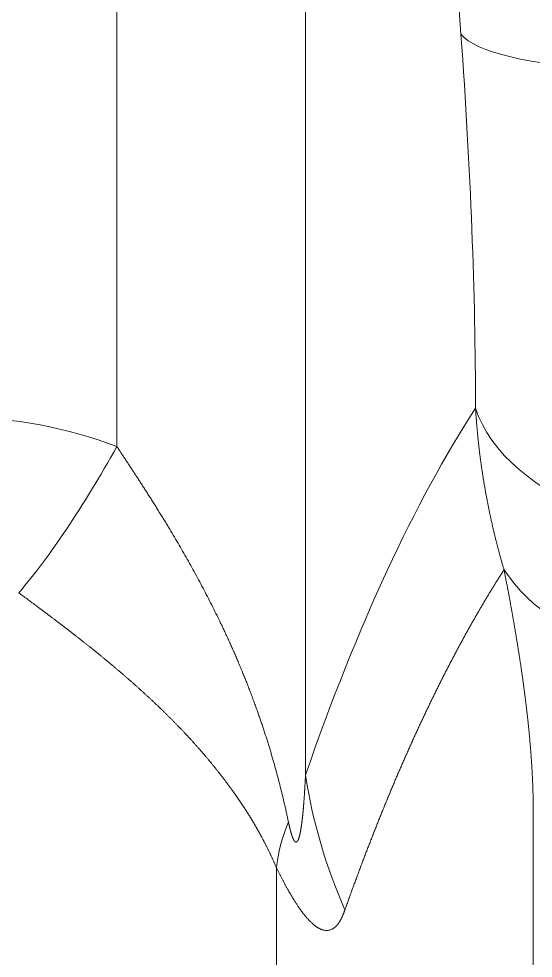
# Model space of a CAD drawing. Header units: millimetres. Extents: x 4664 to 8864, y -38 to 2932.
# Drawn here: x 5296.83 to 5301.5, y 1293.78 to 1302.31 of the extents above; entities that cross this region are included whole.
import ezdxf

# ---------------------------------------------------------------- set-up
doc = ezdxf.new("R2010")
doc.units = ezdxf.units.MM

msp = doc.modelspace()

# ---------------------------------------------------------------- linework, layer by layer
at = {"lineweight": 5}
for p, q in [((5297.722, 1334.1474), (5297.722, 1298.4261)), ((5299.4341, 1295.4453), (5299.4341, 1321.8741)), ((5301.5006, 1260.0111), (5301.5006, 1295.1337)), ((5299.1702, 1294.6047), (5299.1702, 1260.0341))]:
    msp.add_line(p, q, dxfattribs=at)
for centre, major_axis, ratio, start_param, end_param in [((5303.4126, 1302.4413), (-2.6051, -0.1879), 0.219141, 0.153604, 1.968538), ((5316.6531, 1195.8077), (-12.9761, 105.0413), 0.153984, 0.181019, 0.303673), ((5303.5452, 1299.046), (-2.6119, -0.0017), 0.571163, 0.182884, 1.802216), ((5297.722, 1301.4223), (1.8374, 4.8899), 0.239144, 3.724707, 4.145602), ((5303.6248, 1298.2356), (-2.5627, -0.5042), 0.665608, 0.261052, 1.620683), ((5304.5703, 1295.9914), (-4.9353, 1.7116), 0.942484, 0.462981, 0.717817), ((5303.9487, 1296.3637), (4.6979, 2.2839), 0.39911, 2.729765, 2.895782)]:
    msp.add_ellipse(centre, major_axis=major_axis, ratio=ratio, start_param=start_param, end_param=end_param, dxfattribs=at)
for points in [[(5300.8445, 1302.1683), (5300.3704, 1308.7417), (5299.9, 1315.3106), (5299.4341, 1321.8741)], [(5300.9771, 1298.773), (5300.9764, 1299.8092), (5300.9332, 1300.9388), (5300.8445, 1302.1683)]]:
    msp.add_open_spline(points, degree=3, dxfattribs=at)
for points, knots in [([(5301.2355, 1297.3082), (5301.2339, 1297.3136), (5301.2308, 1297.3243), (5301.2261, 1297.3404), (5301.2214, 1297.3566), (5301.2168, 1297.3727), (5301.2122, 1297.3887), (5301.2077, 1297.4048), (5301.2033, 1297.4209), (5301.1988, 1297.4369), (5301.1945, 1297.453), (5301.1901, 1297.469), (5301.1859, 1297.485), (5301.1816, 1297.501), (5301.1774, 1297.517), (5301.1733, 1297.533), (5301.1692, 1297.5489), (5301.1652, 1297.5649), (5301.1611, 1297.5808), (5301.1572, 1297.5967), (5301.1533, 1297.6126), (5301.1494, 1297.6285), (5301.1456, 1297.6444), (5301.1418, 1297.6602), (5301.1381, 1297.676), (5301.1344, 1297.6919), (5301.1308, 1297.7077), (5301.1272, 1297.7234), (5301.1236, 1297.7392), (5301.1201, 1297.755), (5301.1167, 1297.7707), (5301.1132, 1297.7864), (5301.1099, 1297.8021), (5301.1065, 1297.8178), (5301.1032, 1297.8334), (5301.1, 1297.8491), (5301.0968, 1297.8647), (5301.0936, 1297.8803), (5301.0905, 1297.8959), (5301.0875, 1297.9114), (5301.0844, 1297.927), (5301.0815, 1297.9425), (5301.0785, 1297.958), (5301.0756, 1297.9735), (5301.0728, 1297.9889), (5301.0699, 1298.0043), (5301.0672, 1298.0198), (5301.0644, 1298.0352), (5301.0617, 1298.0505), (5301.0591, 1298.0659), (5301.0565, 1298.0812), (5301.0539, 1298.0965), (5301.0514, 1298.1118), (5301.0489, 1298.127), (5301.0465, 1298.1423), (5301.0441, 1298.1575), (5301.0417, 1298.1727), (5301.0394, 1298.1878), (5301.0371, 1298.203), (5301.0348, 1298.2181), (5301.0326, 1298.2332), (5301.0305, 1298.2483), (5301.0283, 1298.2633), (5301.0263, 1298.2783), (5301.0242, 1298.2933), (5301.0222, 1298.3083), (5301.0202, 1298.3232), (5301.0183, 1298.3382), (5301.0164, 1298.353), (5301.0145, 1298.3679), (5301.0127, 1298.3828), (5301.0109, 1298.3976), (5301.0092, 1298.4124), (5301.0075, 1298.4271), (5301.0058, 1298.4419), (5301.0042, 1298.4566), (5301.0026, 1298.4712), (5301.001, 1298.4859), (5300.9995, 1298.5005), (5300.998, 1298.5151), (5300.9965, 1298.5297), (5300.9951, 1298.5442), (5300.9937, 1298.5587), (5300.9924, 1298.5732), (5300.9911, 1298.5877), (5300.9898, 1298.6021), (5300.9885, 1298.6165), (5300.9873, 1298.6309), (5300.9862, 1298.6452), (5300.985, 1298.6596), (5300.9839, 1298.6738), (5300.9828, 1298.6881), (5300.9818, 1298.7023), (5300.9808, 1298.7165), (5300.9798, 1298.7307), (5300.9789, 1298.7448), (5300.978, 1298.7589), (5300.9774, 1298.7683), (5300.9771, 1298.773)], [0, 0, 0, 0, 0.011506, 0.02299, 0.034453, 0.045894, 0.057313, 0.06871, 0.080085, 0.091438, 0.102768, 0.114077, 0.125364, 0.136628, 0.147871, 0.159091, 0.170288, 0.181464, 0.192617, 0.203747, 0.214855, 0.225941, 0.237004, 0.248044, 0.259062, 0.270057, 0.281029, 0.291979, 0.302905, 0.313809, 0.32469, 0.335548, 0.346384, 0.357196, 0.367985, 0.378751, 0.389495, 0.400215, 0.410911, 0.421585, 0.432236, 0.442863, 0.453467, 0.464047, 0.474604, 0.485138, 0.495649, 0.506136, 0.516599, 0.527039, 0.537456, 0.547849, 0.558218, 0.568564, 0.578886, 0.589184, 0.599459, 0.609709, 0.619937, 0.63014, 0.640319, 0.650475, 0.660607, 0.670715, 0.680799, 0.690859, 0.700895, 0.710907, 0.720895, 0.730858, 0.740798, 0.750714, 0.760606, 0.770473, 0.780317, 0.790136, 0.799931, 0.809701, 0.819448, 0.82917, 0.838868, 0.848542, 0.858191, 0.867816, 0.877417, 0.886993, 0.896545, 0.906072, 0.915575, 0.925054, 0.934508, 0.943937, 0.953342, 0.962723, 0.972079, 0.981411, 0.990718, 1, 1, 1, 1]), ([(5294.8723, 1298.4261), (5295.322, 1298.595), (5295.809, 1298.6913), (5296.7866, 1298.6911), (5297.2727, 1298.5949), (5297.722, 1298.4261)], [0, 0, 0, 0, 0.5, 0.5, 1, 1, 1, 1]), ([(5297.722, 1298.4261), (5297.7248, 1298.4218), (5297.7305, 1298.4133), (5297.7391, 1298.4004), (5297.7477, 1298.3874), (5297.7565, 1298.3742), (5297.7653, 1298.3609), (5297.7743, 1298.3474), (5297.7833, 1298.3338), (5297.7924, 1298.32), (5297.8016, 1298.306), (5297.8109, 1298.292), (5297.8203, 1298.2777), (5297.8298, 1298.2633), (5297.8394, 1298.2488), (5297.849, 1298.2341), (5297.8588, 1298.2192), (5297.8686, 1298.2042), (5297.8786, 1298.189), (5297.8886, 1298.1736), (5297.8987, 1298.1581), (5297.9089, 1298.1425), (5297.9192, 1298.1266), (5297.9295, 1298.1106), (5297.94, 1298.0945), (5297.9505, 1298.0782), (5297.9612, 1298.0617), (5297.9719, 1298.045), (5297.9827, 1298.0282), (5297.9935, 1298.0112), (5298.0045, 1297.994), (5298.0155, 1297.9767), (5298.0266, 1297.9592), (5298.0378, 1297.9415), (5298.0491, 1297.9236), (5298.0604, 1297.9056), (5298.0719, 1297.8874), (5298.0834, 1297.869), (5298.0949, 1297.8504), (5298.1066, 1297.8317), (5298.1183, 1297.8127), (5298.1301, 1297.7936), (5298.142, 1297.7743), (5298.1539, 1297.7548), (5298.1659, 1297.7352), (5298.178, 1297.7153), (5298.1901, 1297.6953), (5298.2126, 1297.6581), (5298.2452, 1297.6035), (5298.2877, 1297.5311), (5298.3299, 1297.4581), (5298.3716, 1297.3845), (5298.413, 1297.3103), (5298.4538, 1297.2355), (5298.4942, 1297.1601), (5298.5341, 1297.0841), (5298.5734, 1297.0075), (5298.6122, 1296.9304), (5298.6447, 1296.8641), (5298.6713, 1296.809), (5298.692, 1296.7654), (5298.7124, 1296.7219), (5298.7324, 1296.6785), (5298.752, 1296.6352), (5298.7713, 1296.5921), (5298.7903, 1296.549), (5298.8088, 1296.5062), (5298.8271, 1296.4634), (5298.8449, 1296.4208), (5298.8624, 1296.3784), (5298.8796, 1296.3361), (5298.8965, 1296.294), (5298.9129, 1296.252), (5298.9291, 1296.2102), (5298.9449, 1296.1686), (5298.9604, 1296.1272), (5298.9755, 1296.086), (5298.9903, 1296.0449), (5299.0048, 1296.004), (5299.019, 1295.9634), (5299.0328, 1295.9229), (5299.0463, 1295.8827), (5299.0596, 1295.8426), (5299.0725, 1295.8028), (5299.0851, 1295.7632), (5299.0973, 1295.7238), (5299.1093, 1295.6846), (5299.121, 1295.6456), (5299.1325, 1295.6069), (5299.1436, 1295.5684), (5299.1544, 1295.5302), (5299.165, 1295.4922), (5299.1753, 1295.4544), (5299.1853, 1295.4169), (5299.195, 1295.3797), (5299.2045, 1295.3426), (5299.2137, 1295.3059), (5299.2227, 1295.2694), (5299.2314, 1295.2331), (5299.2399, 1295.1972), (5299.2481, 1295.1615), (5299.2561, 1295.126), (5299.2639, 1295.0909), (5299.2714, 1295.056), (5299.2763, 1295.0328), (5299.2787, 1295.0212)], [0, 0, 0, 0, 0.004445, 0.008933, 0.013466, 0.018044, 0.022665, 0.027331, 0.032041, 0.036796, 0.041594, 0.046437, 0.051325, 0.056256, 0.061232, 0.066252, 0.071316, 0.076425, 0.081577, 0.086775, 0.092016, 0.097302, 0.102632, 0.108006, 0.113424, 0.118887, 0.124394, 0.129946, 0.135541, 0.141181, 0.146865, 0.152594, 0.158367, 0.164184, 0.170045, 0.175951, 0.181901, 0.187895, 0.193934, 0.200016, 0.206144, 0.212315, 0.218531, 0.224791, 0.231095, 0.237444, 0.243837, 0.250274, 0.272984, 0.295693, 0.318401, 0.341107, 0.363812, 0.386516, 0.409217, 0.431918, 0.454617, 0.477315, 0.500011, 0.51271, 0.525327, 0.537864, 0.550318, 0.562691, 0.574983, 0.587193, 0.599322, 0.61137, 0.623336, 0.63522, 0.647023, 0.658745, 0.670386, 0.681945, 0.693423, 0.704819, 0.716134, 0.727368, 0.73852, 0.749592, 0.760582, 0.77149, 0.782318, 0.793064, 0.803729, 0.814313, 0.824815, 0.835237, 0.845577, 0.855836, 0.866014, 0.876111, 0.886127, 0.896062, 0.905916, 0.915688, 0.92538, 0.934991, 0.944521, 0.953969, 0.963337, 0.972624, 0.98183, 0.990956, 1, 1, 1, 1]), ([(5301.2355, 1297.3082), (5301.2325, 1297.3036), (5301.2266, 1297.2943), (5301.2176, 1297.2802), (5301.2087, 1297.2662), (5301.1998, 1297.2521), (5301.1908, 1297.238), (5301.1819, 1297.2238), (5301.173, 1297.2096), (5301.1641, 1297.1953), (5301.1553, 1297.181), (5301.1464, 1297.1667), (5301.1375, 1297.1523), (5301.1287, 1297.1379), (5301.1198, 1297.1234), (5301.111, 1297.1089), (5301.1021, 1297.0944), (5301.0933, 1297.0798), (5301.0845, 1297.0652), (5301.0757, 1297.0505), (5301.0669, 1297.0358), (5301.0581, 1297.021), (5301.0494, 1297.0062), (5301.0406, 1296.9914), (5301.0318, 1296.9765), (5301.0231, 1296.9616), (5301.0144, 1296.9466), (5301.0056, 1296.9316), (5300.9969, 1296.9166), (5300.9882, 1296.9015), (5300.9795, 1296.8864), (5300.9708, 1296.8712), (5300.9621, 1296.856), (5300.9534, 1296.8408), (5300.9448, 1296.8255), (5300.9361, 1296.8102), (5300.9275, 1296.7948), (5300.9188, 1296.7794), (5300.9102, 1296.7639), (5300.9016, 1296.7485), (5300.893, 1296.7329), (5300.8844, 1296.7174), (5300.8758, 1296.7017), (5300.8672, 1296.6861), (5300.8586, 1296.6704), (5300.8501, 1296.6547), (5300.8415, 1296.6389), (5300.833, 1296.6231), (5300.8244, 1296.6072), (5300.8159, 1296.5913), (5300.8074, 1296.5754), (5300.7989, 1296.5594), (5300.7904, 1296.5434), (5300.7819, 1296.5274), (5300.7734, 1296.5113), (5300.7649, 1296.4951), (5300.7564, 1296.479), (5300.748, 1296.4628), (5300.7395, 1296.4465), (5300.7311, 1296.4302), (5300.7227, 1296.4139), (5300.7143, 1296.3975), (5300.7058, 1296.3811), (5300.6974, 1296.3647), (5300.689, 1296.3482), (5300.6807, 1296.3316), (5300.6723, 1296.3151), (5300.6639, 1296.2985), (5300.6556, 1296.2818), (5300.6472, 1296.2651), (5300.6389, 1296.2484), (5300.6306, 1296.2316), (5300.6222, 1296.2148), (5300.6139, 1296.198), (5300.6056, 1296.1811), (5300.5973, 1296.1642), (5300.589, 1296.1472), (5300.5808, 1296.1302), (5300.5725, 1296.1132), (5300.5642, 1296.0961), (5300.556, 1296.079), (5300.5478, 1296.0619), (5300.5395, 1296.0447), (5300.5313, 1296.0274), (5300.5231, 1296.0102), (5300.5149, 1295.9929), (5300.5067, 1295.9755), (5300.4985, 1295.9581), (5300.4903, 1295.9407), (5300.4822, 1295.9233), (5300.474, 1295.9058), (5300.4659, 1295.8882), (5300.4577, 1295.8706), (5300.4496, 1295.853), (5300.4415, 1295.8354), (5300.4334, 1295.8177), (5300.4253, 1295.8), (5300.4172, 1295.7822), (5300.4091, 1295.7644), (5300.401, 1295.7466), (5300.3929, 1295.7287), (5300.3849, 1295.7108), (5300.3768, 1295.6928), (5300.3688, 1295.6748), (5300.3608, 1295.6568), (5300.3528, 1295.6387), (5300.3447, 1295.6206), (5300.3367, 1295.6025), (5300.3287, 1295.5843), (5300.3208, 1295.5661), (5300.3128, 1295.5478), (5300.3048, 1295.5295), (5300.2969, 1295.5112), (5300.2889, 1295.4928), (5300.281, 1295.4744), (5300.273, 1295.456), (5300.2651, 1295.4375), (5300.2572, 1295.419), (5300.2493, 1295.4004), (5300.2414, 1295.3818), (5300.2335, 1295.3632), (5300.2257, 1295.3445), (5300.2178, 1295.3258), (5300.2099, 1295.3071), (5300.2021, 1295.2883), (5300.1942, 1295.2695), (5300.1864, 1295.2507), (5300.1786, 1295.2318), (5300.1708, 1295.2129), (5300.163, 1295.1939), (5300.1552, 1295.1749), (5300.1474, 1295.1559), (5300.1396, 1295.1368), (5300.1319, 1295.1177), (5300.1241, 1295.0986), (5300.1164, 1295.0794), (5300.1086, 1295.0602), (5300.1009, 1295.0409), (5300.0932, 1295.0217), (5300.0855, 1295.0023), (5300.0778, 1294.983), (5300.0701, 1294.9636), (5300.0624, 1294.9442), (5300.0547, 1294.9247), (5300.047, 1294.9052), (5300.0394, 1294.8857), (5300.0317, 1294.8661), (5300.0241, 1294.8465), (5300.0165, 1294.8268), (5300.0088, 1294.8072), (5300.0012, 1294.7874), (5299.9936, 1294.7677), (5299.986, 1294.7479), (5299.9784, 1294.7281), (5299.9709, 1294.7082), (5299.9633, 1294.6883), (5299.9557, 1294.6684), (5299.9482, 1294.6484), (5299.9406, 1294.6284), (5299.9331, 1294.6084), (5299.9256, 1294.5883), (5299.9181, 1294.5682), (5299.9106, 1294.5481), (5299.9031, 1294.5279), (5299.8956, 1294.5077), (5299.8881, 1294.4875), (5299.8807, 1294.4672), (5299.8732, 1294.4469), (5299.8658, 1294.4265), (5299.8583, 1294.4062), (5299.8509, 1294.3857), (5299.8435, 1294.3653), (5299.836, 1294.3448), (5299.8286, 1294.3243), (5299.8213, 1294.3037), (5299.8139, 1294.2831), (5299.8065, 1294.2625), (5299.7991, 1294.2418), (5299.7942, 1294.228), (5299.7918, 1294.2211)], [0, 0, 0, 0, 0.00581, 0.011619, 0.017426, 0.023231, 0.029034, 0.034836, 0.040636, 0.046434, 0.05223, 0.058024, 0.063817, 0.069608, 0.075397, 0.081184, 0.08697, 0.092753, 0.098535, 0.104316, 0.110094, 0.11587, 0.121645, 0.127418, 0.133189, 0.138959, 0.144726, 0.150492, 0.156256, 0.162019, 0.167779, 0.173538, 0.179294, 0.185049, 0.190803, 0.196554, 0.202304, 0.208051, 0.213797, 0.219542, 0.225284, 0.231025, 0.236763, 0.2425, 0.248236, 0.253969, 0.2597, 0.26543, 0.271158, 0.276884, 0.282608, 0.288331, 0.294051, 0.29977, 0.305487, 0.311202, 0.316916, 0.322627, 0.328337, 0.334045, 0.339751, 0.345455, 0.351157, 0.356858, 0.362557, 0.368254, 0.373949, 0.379642, 0.385333, 0.391023, 0.396711, 0.402397, 0.408081, 0.413763, 0.419443, 0.425122, 0.430799, 0.436473, 0.442146, 0.447818, 0.453487, 0.459155, 0.46482, 0.470484, 0.476146, 0.481806, 0.487464, 0.493121, 0.498775, 0.504428, 0.510079, 0.515728, 0.521375, 0.52702, 0.532664, 0.538305, 0.543945, 0.549583, 0.555219, 0.560853, 0.566485, 0.572116, 0.577744, 0.583371, 0.588996, 0.594619, 0.60024, 0.605859, 0.611477, 0.617092, 0.622706, 0.628318, 0.633927, 0.639535, 0.645142, 0.650746, 0.656348, 0.661949, 0.667547, 0.673144, 0.678739, 0.684332, 0.689923, 0.695512, 0.7011, 0.706685, 0.712269, 0.717851, 0.72343, 0.729008, 0.734584, 0.740159, 0.745731, 0.751301, 0.75687, 0.762436, 0.768001, 0.773564, 0.779125, 0.784684, 0.790241, 0.795796, 0.80135, 0.806901, 0.812451, 0.817998, 0.823544, 0.829088, 0.83463, 0.84017, 0.845708, 0.851244, 0.856779, 0.862311, 0.867842, 0.87337, 0.878897, 0.884422, 0.889945, 0.895466, 0.900985, 0.906502, 0.912017, 0.91753, 0.923042, 0.928551, 0.934059, 0.939564, 0.945068, 0.95057, 0.95607, 0.961568, 0.967064, 0.972558, 0.97805, 0.983541, 0.989029, 0.994515, 1, 1, 1, 1]), ([(5301.5006, 1295.1337), (5301.5006, 1295.1371), (5301.5006, 1295.1441), (5301.5005, 1295.1545), (5301.5005, 1295.165), (5301.5004, 1295.1755), (5301.5003, 1295.1861), (5301.5002, 1295.1967), (5301.5001, 1295.2073), (5301.4999, 1295.218), (5301.4997, 1295.2287), (5301.4995, 1295.2395), (5301.4993, 1295.2503), (5301.4991, 1295.2611), (5301.4988, 1295.272), (5301.4986, 1295.2829), (5301.4983, 1295.2938), (5301.4979, 1295.3048), (5301.4976, 1295.3158), (5301.4972, 1295.3269), (5301.4969, 1295.338), (5301.4965, 1295.3491), (5301.4961, 1295.3603), (5301.4956, 1295.3715), (5301.4952, 1295.3828), (5301.4947, 1295.3941), (5301.4942, 1295.4054), (5301.4937, 1295.4168), (5301.4931, 1295.4282), (5301.4925, 1295.4396), (5301.492, 1295.4511), (5301.4914, 1295.4626), (5301.4907, 1295.4742), (5301.4901, 1295.4858), (5301.4894, 1295.4974), (5301.4887, 1295.5091), (5301.488, 1295.5208), (5301.4873, 1295.5326), (5301.4866, 1295.5444), (5301.4858, 1295.5562), (5301.485, 1295.5681), (5301.4842, 1295.58), (5301.4834, 1295.5919), (5301.4825, 1295.6039), (5301.4817, 1295.6159), (5301.4808, 1295.628), (5301.4799, 1295.6401), (5301.4789, 1295.6522), (5301.478, 1295.6644), (5301.477, 1295.6766), (5301.476, 1295.6889), (5301.475, 1295.7012), (5301.474, 1295.7135), (5301.4729, 1295.7259), (5301.4718, 1295.7383), (5301.4707, 1295.7507), (5301.4696, 1295.7632), (5301.4685, 1295.7758), (5301.4673, 1295.7883), (5301.4662, 1295.8009), (5301.465, 1295.8136), (5301.4638, 1295.8262), (5301.4625, 1295.839), (5301.4613, 1295.8517), (5301.46, 1295.8645), (5301.4587, 1295.8774), (5301.4574, 1295.8902), (5301.456, 1295.9031), (5301.4547, 1295.9161), (5301.4533, 1295.9291), (5301.4519, 1295.9421), (5301.4505, 1295.9552), (5301.449, 1295.9683), (5301.4476, 1295.9814), (5301.4461, 1295.9946), (5301.4446, 1296.0079), (5301.443, 1296.0211), (5301.4415, 1296.0344), (5301.4399, 1296.0478), (5301.4384, 1296.0611), (5301.4368, 1296.0746), (5301.4351, 1296.088), (5301.4335, 1296.1015), (5301.4318, 1296.1151), (5301.4301, 1296.1286), (5301.4284, 1296.1422), (5301.4267, 1296.1559), (5301.4249, 1296.1696), (5301.4232, 1296.1833), (5301.4214, 1296.1971), (5301.4196, 1296.2109), (5301.4177, 1296.2247), (5301.4159, 1296.2386), (5301.414, 1296.2526), (5301.4121, 1296.2665), (5301.4102, 1296.2805), (5301.4083, 1296.2946), (5301.4063, 1296.3086), (5301.4044, 1296.3228), (5301.4024, 1296.3369), (5301.4004, 1296.3511), (5301.3983, 1296.3654), (5301.3963, 1296.3796), (5301.3942, 1296.394), (5301.3921, 1296.4083), (5301.39, 1296.4227), (5301.3878, 1296.4371), (5301.3857, 1296.4516), (5301.3835, 1296.4661), (5301.3813, 1296.4807), (5301.3791, 1296.4953), (5301.3768, 1296.5099), (5301.3746, 1296.5246), (5301.3723, 1296.5393), (5301.37, 1296.554), (5301.3677, 1296.5688), (5301.3653, 1296.5836), (5301.363, 1296.5985), (5301.3606, 1296.6134), (5301.3582, 1296.6284), (5301.3558, 1296.6433), (5301.3533, 1296.6584), (5301.3509, 1296.6734), (5301.3484, 1296.6885), (5301.3459, 1296.7037), (5301.3433, 1296.7188), (5301.3408, 1296.7341), (5301.3382, 1296.7493), (5301.3356, 1296.7646), (5301.333, 1296.78), (5301.3304, 1296.7953), (5301.3278, 1296.8107), (5301.3251, 1296.8262), (5301.3224, 1296.8417), (5301.3197, 1296.8572), (5301.317, 1296.8728), (5301.3142, 1296.8884), (5301.3114, 1296.9041), (5301.3087, 1296.9198), (5301.3058, 1296.9355), (5301.303, 1296.9513), (5301.3002, 1296.9671), (5301.2973, 1296.9829), (5301.2944, 1296.9988), (5301.2915, 1297.0147), (5301.2885, 1297.0307), (5301.2856, 1297.0467), (5301.2826, 1297.0628), (5301.2796, 1297.0788), (5301.2766, 1297.095), (5301.2736, 1297.1111), (5301.2705, 1297.1273), (5301.2674, 1297.1436), (5301.2643, 1297.1599), (5301.2612, 1297.1762), (5301.2581, 1297.1926), (5301.2549, 1297.209), (5301.2517, 1297.2254), (5301.2485, 1297.2419), (5301.2453, 1297.2584), (5301.2421, 1297.275), (5301.2388, 1297.2916), (5301.2366, 1297.3027), (5301.2355, 1297.3082)], [0, 0, 0, 0, 0.006025, 0.01205, 0.018076, 0.024102, 0.030129, 0.036157, 0.042184, 0.048213, 0.054242, 0.060272, 0.066303, 0.072335, 0.078367, 0.0844, 0.090434, 0.096469, 0.102505, 0.108542, 0.11458, 0.120619, 0.126659, 0.132701, 0.138743, 0.144787, 0.150832, 0.156879, 0.162926, 0.168975, 0.175026, 0.181078, 0.187131, 0.193186, 0.199243, 0.205301, 0.21136, 0.217422, 0.223485, 0.22955, 0.235616, 0.241685, 0.247755, 0.253827, 0.259901, 0.265977, 0.272055, 0.278136, 0.284218, 0.290302, 0.296388, 0.302477, 0.308568, 0.314661, 0.320756, 0.326854, 0.332954, 0.339056, 0.345161, 0.351269, 0.357378, 0.363491, 0.369606, 0.375723, 0.381843, 0.387966, 0.394092, 0.40022, 0.406351, 0.412485, 0.418622, 0.424762, 0.430905, 0.43705, 0.443199, 0.44935, 0.455505, 0.461663, 0.467824, 0.473988, 0.480155, 0.486326, 0.4925, 0.498677, 0.504858, 0.511042, 0.517229, 0.52342, 0.529614, 0.535812, 0.542013, 0.548218, 0.554427, 0.560639, 0.566855, 0.573074, 0.579298, 0.585525, 0.591756, 0.597991, 0.60423, 0.610472, 0.616719, 0.62297, 0.629224, 0.635483, 0.641746, 0.648013, 0.654284, 0.660559, 0.666839, 0.673123, 0.679411, 0.685703, 0.692, 0.698301, 0.704607, 0.710917, 0.717232, 0.723551, 0.729874, 0.736203, 0.742535, 0.748873, 0.755215, 0.761562, 0.767914, 0.77427, 0.780631, 0.786998, 0.793369, 0.799744, 0.806125, 0.812511, 0.818902, 0.825298, 0.831699, 0.838105, 0.844516, 0.850932, 0.857353, 0.86378, 0.870212, 0.876649, 0.883092, 0.88954, 0.895993, 0.902451, 0.908916, 0.915385, 0.92186, 0.928341, 0.934827, 0.941319, 0.947816, 0.954319, 0.960827, 0.967342, 0.973862, 0.980388, 0.986919, 0.993457, 1, 1, 1, 1]), ([(5299.1702, 1294.6047), (5299.1685, 1294.6085), (5299.1652, 1294.6162), (5299.1602, 1294.6276), (5299.1552, 1294.639), (5299.1502, 1294.6502), (5299.1452, 1294.6614), (5299.1402, 1294.6725), (5299.1352, 1294.6835), (5299.1302, 1294.6944), (5299.1251, 1294.7052), (5299.1201, 1294.716), (5299.1151, 1294.7266), (5299.11, 1294.7371), (5299.105, 1294.7476), (5299.0999, 1294.758), (5299.0949, 1294.7683), (5299.0899, 1294.7785), (5299.0848, 1294.7886), (5299.0798, 1294.7986), (5299.0748, 1294.8085), (5299.0698, 1294.8184), (5299.0647, 1294.8281), (5299.0597, 1294.8378), (5299.0547, 1294.8474), (5299.0497, 1294.8569), (5299.0448, 1294.8663), (5299.0398, 1294.8756), (5299.0348, 1294.8848), (5299.0299, 1294.894), (5299.0249, 1294.9031), (5299.02, 1294.912), (5299.0151, 1294.9209), (5299.0102, 1294.9298), (5299.0053, 1294.9385), (5299.0004, 1294.9471), (5298.9956, 1294.9557), (5298.9907, 1294.9642), (5298.9859, 1294.9726), (5298.9811, 1294.9809), (5298.9763, 1294.9891), (5298.9716, 1294.9973), (5298.9668, 1295.0053), (5298.9621, 1295.0133), (5298.9574, 1295.0212), (5298.9527, 1295.029), (5298.9481, 1295.0368), (5298.9434, 1295.0444), (5298.9388, 1295.052), (5298.9343, 1295.0595), (5298.9297, 1295.0669), (5298.9252, 1295.0743), (5298.9207, 1295.0815), (5298.9162, 1295.0887), (5298.9117, 1295.0958), (5298.9073, 1295.1028), (5298.9029, 1295.1098), (5298.8985, 1295.1166), (5298.8942, 1295.1234), (5298.8899, 1295.1301), (5298.8856, 1295.1367), (5298.8813, 1295.1433), (5298.8771, 1295.1498), (5298.8729, 1295.1562), (5298.8688, 1295.1625), (5298.8647, 1295.1687), (5298.8606, 1295.1749), (5298.8565, 1295.181), (5298.8525, 1295.187), (5298.8485, 1295.1929), (5298.8446, 1295.1988), (5298.8407, 1295.2046), (5298.8368, 1295.2103), (5298.8329, 1295.2159), (5298.8291, 1295.2215), (5298.8254, 1295.227), (5298.8216, 1295.2324), (5298.818, 1295.2377), (5298.8143, 1295.243), (5298.8107, 1295.2482), (5298.8071, 1295.2533), (5298.8036, 1295.2584), (5298.8001, 1295.2633), (5298.7966, 1295.2682), (5298.7932, 1295.2731), (5298.7898, 1295.2778), (5298.7865, 1295.2825), (5298.7832, 1295.2871), (5298.78, 1295.2917), (5298.7768, 1295.2961), (5298.7736, 1295.3005), (5298.7705, 1295.3049), (5298.7674, 1295.3091), (5298.7644, 1295.3133), (5298.7614, 1295.3174), (5298.7585, 1295.3215), (5298.7556, 1295.3255), (5298.7527, 1295.3294), (5298.7499, 1295.3332), (5298.7471, 1295.337), (5298.7444, 1295.3407), (5298.7418, 1295.3443), (5298.7391, 1295.3479), (5298.7366, 1295.3514), (5298.734, 1295.3548), (5298.7315, 1295.3581), (5298.7291, 1295.3614), (5298.7267, 1295.3646), (5298.7198, 1295.374), (5298.7082, 1295.3895), (5298.6918, 1295.4111), (5298.6755, 1295.4325), (5298.659, 1295.4537), (5298.6424, 1295.4748), (5298.6258, 1295.4957), (5298.6092, 1295.5165), (5298.5924, 1295.5371), (5298.5756, 1295.5576), (5298.5588, 1295.5779), (5298.5419, 1295.5981), (5298.525, 1295.6181), (5298.508, 1295.638), (5298.4909, 1295.6578), (5298.4738, 1295.6773), (5298.4567, 1295.6968), (5298.4396, 1295.7161), (5298.4224, 1295.7352), (5298.4052, 1295.7542), (5298.3879, 1295.7731), (5298.3707, 1295.7918), (5298.3534, 1295.8104), (5298.3361, 1295.8288), (5298.3188, 1295.8471), (5298.3014, 1295.8653), (5298.2841, 1295.8833), (5298.2668, 1295.9012), (5298.2494, 1295.919), (5298.232, 1295.9366), (5298.2147, 1295.9541), (5298.1973, 1295.9714), (5298.18, 1295.9887), (5298.1626, 1296.0058), (5298.1453, 1296.0227), (5298.1272, 1296.0403), (5298.1084, 1296.0584), (5298.0889, 1296.0771), (5298.0693, 1296.0957), (5298.0497, 1296.1143), (5298.0301, 1296.1327), (5298.0104, 1296.151), (5297.9906, 1296.1692), (5297.9709, 1296.1874), (5297.9511, 1296.2054), (5297.9313, 1296.2233), (5297.9115, 1296.2412), (5297.8916, 1296.2589), (5297.8717, 1296.2766), (5297.8518, 1296.2941), (5297.8319, 1296.3116), (5297.812, 1296.329), (5297.7921, 1296.3463), (5297.7721, 1296.3635), (5297.7521, 1296.3806), (5297.7322, 1296.3976), (5297.7122, 1296.4145), (5297.6922, 1296.4314), (5297.6722, 1296.4481), (5297.6523, 1296.4648), (5297.6323, 1296.4814), (5297.6123, 1296.4979), (5297.5923, 1296.5143), (5297.5723, 1296.5306), (5297.5524, 1296.5469), (5297.5324, 1296.563), (5297.5125, 1296.5791), (5297.4926, 1296.5951), (5297.4726, 1296.6111), (5297.4527, 1296.6269), (5297.4329, 1296.6427), (5297.413, 1296.6584), (5297.3932, 1296.674), (5297.3733, 1296.6896), (5297.3535, 1296.7051), (5297.3337, 1296.7205), (5297.314, 1296.7358), (5297.2943, 1296.7511), (5297.2746, 1296.7663), (5297.2549, 1296.7814), (5297.2353, 1296.7964), (5297.2157, 1296.8114), (5297.1961, 1296.8263), (5297.1766, 1296.8412), (5297.1571, 1296.856), (5297.1376, 1296.8707), (5297.1182, 1296.8854), (5297.0988, 1296.9), (5297.0794, 1296.9145), (5297.0601, 1296.929), (5297.0409, 1296.9434), (5297.0216, 1296.9578), (5297.0025, 1296.9721), (5296.9833, 1296.9864), (5296.9643, 1297.0006), (5296.9452, 1297.0147), (5296.9263, 1297.0288), (5296.9073, 1297.0428), (5296.8884, 1297.0568), (5296.8696, 1297.0707), (5296.8508, 1297.0846), (5296.8384, 1297.0938), (5296.8321, 1297.0985)], [0, 0, 0, 0, 0.003572, 0.007121, 0.010646, 0.014148, 0.017627, 0.021082, 0.024514, 0.027923, 0.031308, 0.03467, 0.038008, 0.041323, 0.044615, 0.047883, 0.051128, 0.054349, 0.057548, 0.060722, 0.063874, 0.067002, 0.070106, 0.073187, 0.076245, 0.07928, 0.082291, 0.085278, 0.088243, 0.091184, 0.094101, 0.096995, 0.099866, 0.102713, 0.105537, 0.108338, 0.111115, 0.113869, 0.116599, 0.119307, 0.12199, 0.12465, 0.127287, 0.129901, 0.132491, 0.135058, 0.137601, 0.140121, 0.142618, 0.145091, 0.147541, 0.149967, 0.15237, 0.15475, 0.157106, 0.159439, 0.161748, 0.164034, 0.166297, 0.168536, 0.170752, 0.172945, 0.175114, 0.177259, 0.179382, 0.181481, 0.183556, 0.185608, 0.187637, 0.189643, 0.191625, 0.193583, 0.195518, 0.19743, 0.199319, 0.201184, 0.203025, 0.204844, 0.206639, 0.20841, 0.210158, 0.211883, 0.213584, 0.215262, 0.216917, 0.218548, 0.220156, 0.22174, 0.223301, 0.224839, 0.226353, 0.227844, 0.229312, 0.230756, 0.232177, 0.233574, 0.234948, 0.236299, 0.237626, 0.23893, 0.24021, 0.241467, 0.242701, 0.243911, 0.245098, 0.246262, 0.247402, 0.248519, 0.249613, 0.257163, 0.264688, 0.272187, 0.279661, 0.28711, 0.294533, 0.301932, 0.309306, 0.316655, 0.32398, 0.33128, 0.338555, 0.345806, 0.353033, 0.360236, 0.367414, 0.374569, 0.3817, 0.388807, 0.39589, 0.40295, 0.409987, 0.417, 0.423991, 0.430958, 0.437902, 0.444823, 0.451722, 0.458598, 0.465452, 0.472284, 0.479093, 0.48588, 0.492645, 0.499389, 0.506956, 0.51452, 0.522081, 0.529639, 0.537195, 0.544747, 0.552297, 0.559845, 0.56739, 0.574934, 0.582476, 0.590016, 0.597555, 0.605093, 0.61263, 0.620166, 0.627702, 0.635237, 0.642772, 0.650306, 0.657841, 0.665376, 0.672912, 0.680448, 0.687985, 0.695524, 0.703063, 0.710604, 0.718146, 0.725691, 0.733237, 0.740785, 0.748336, 0.755889, 0.763445, 0.771004, 0.778566, 0.786131, 0.793699, 0.801271, 0.808847, 0.816427, 0.824011, 0.8316, 0.839192, 0.84679, 0.854393, 0.862, 0.869613, 0.877231, 0.884855, 0.892484, 0.90012, 0.907761, 0.915409, 0.923063, 0.930724, 0.938392, 0.946067, 0.953749, 0.961438, 0.969135, 0.976839, 0.984551, 0.992272, 1, 1, 1, 1]), ([(5299.2787, 1295.0212), (5299.2791, 1295.0195), (5299.2798, 1295.0159), (5299.2809, 1295.0107), (5299.282, 1295.0056), (5299.2831, 1295.0005), (5299.2842, 1294.9955), (5299.2853, 1294.9906), (5299.2864, 1294.9858), (5299.2875, 1294.981), (5299.2886, 1294.9763), (5299.2897, 1294.9717), (5299.2907, 1294.9672), (5299.2918, 1294.9627), (5299.2929, 1294.9584), (5299.294, 1294.9541), (5299.295, 1294.9499), (5299.2961, 1294.9457), (5299.2972, 1294.9417), (5299.2982, 1294.9377), (5299.2993, 1294.9338), (5299.3003, 1294.9299), (5299.3014, 1294.9262), (5299.3024, 1294.9225), (5299.3035, 1294.9189), (5299.3045, 1294.9154), (5299.3056, 1294.9119), (5299.3066, 1294.9086), (5299.3076, 1294.9053), (5299.3087, 1294.9021), (5299.3097, 1294.899), (5299.3107, 1294.8959), (5299.3117, 1294.8929), (5299.3128, 1294.89), (5299.3138, 1294.8872), (5299.3148, 1294.8845), (5299.3158, 1294.8818), (5299.3168, 1294.8792), (5299.3178, 1294.8767), (5299.3188, 1294.8742), (5299.3198, 1294.8719), (5299.3208, 1294.8696), (5299.3218, 1294.8674), (5299.3228, 1294.8653), (5299.3238, 1294.8632), (5299.3247, 1294.8613), (5299.3257, 1294.8594), (5299.3267, 1294.8575), (5299.3277, 1294.8558), (5299.3286, 1294.8541), (5299.3296, 1294.8526), (5299.3306, 1294.8511), (5299.3315, 1294.8496), (5299.3325, 1294.8483), (5299.3334, 1294.847), (5299.3344, 1294.8458), (5299.3353, 1294.8447), (5299.3363, 1294.8437), (5299.3372, 1294.8427), (5299.3381, 1294.8418), (5299.3391, 1294.841), (5299.34, 1294.8403), (5299.3409, 1294.8396), (5299.3418, 1294.8391), (5299.3428, 1294.8386), (5299.3437, 1294.8381), (5299.3446, 1294.8378), (5299.3455, 1294.8375), (5299.3464, 1294.8374), (5299.3473, 1294.8372), (5299.3482, 1294.8372), (5299.3491, 1294.8373), (5299.35, 1294.8374), (5299.3509, 1294.8376), (5299.3518, 1294.8379), (5299.3527, 1294.8382), (5299.3535, 1294.8387), (5299.3544, 1294.8392), (5299.3553, 1294.8398), (5299.3562, 1294.8404), (5299.357, 1294.8412), (5299.3579, 1294.842), (5299.3588, 1294.8429), (5299.3596, 1294.8439), (5299.3605, 1294.845), (5299.3613, 1294.8461), (5299.3622, 1294.8473), (5299.363, 1294.8486), (5299.3639, 1294.85), (5299.3647, 1294.8514), (5299.3655, 1294.8529), (5299.3664, 1294.8545), (5299.3672, 1294.8562), (5299.368, 1294.858), (5299.3688, 1294.8598), (5299.3697, 1294.8617), (5299.3705, 1294.8637), (5299.3713, 1294.8658), (5299.3721, 1294.8679), (5299.3729, 1294.8701), (5299.3737, 1294.8724), (5299.3745, 1294.8748), (5299.3753, 1294.8773), (5299.3761, 1294.8798), (5299.3769, 1294.8824), (5299.3776, 1294.8851), (5299.3784, 1294.8878), (5299.3792, 1294.8907), (5299.38, 1294.8936), (5299.3807, 1294.8966), (5299.3815, 1294.8997), (5299.3823, 1294.9028), (5299.383, 1294.9061), (5299.3838, 1294.9094), (5299.3846, 1294.9128), (5299.3853, 1294.9162), (5299.3861, 1294.9198), (5299.3868, 1294.9234), (5299.3875, 1294.9271), (5299.3883, 1294.9309), (5299.389, 1294.9347), (5299.3897, 1294.9386), (5299.3905, 1294.9427), (5299.3912, 1294.9467), (5299.3919, 1294.9509), (5299.3926, 1294.9551), (5299.3933, 1294.9595), (5299.394, 1294.9639), (5299.3948, 1294.9683), (5299.3955, 1294.9729), (5299.3962, 1294.9775), (5299.3969, 1294.9822), (5299.3975, 1294.987), (5299.3982, 1294.9919), (5299.3989, 1294.9968), (5299.3996, 1295.0018), (5299.4003, 1295.0069), (5299.401, 1295.0121), (5299.4016, 1295.0174), (5299.4023, 1295.0227), (5299.403, 1295.0281), (5299.4036, 1295.0336), (5299.4043, 1295.0391), (5299.4049, 1295.0448), (5299.4056, 1295.0505), (5299.4062, 1295.0563), (5299.4069, 1295.0622), (5299.4075, 1295.0681), (5299.4082, 1295.0742), (5299.4088, 1295.0803), (5299.4094, 1295.0864), (5299.41, 1295.0927), (5299.4107, 1295.099), (5299.4113, 1295.1055), (5299.4119, 1295.112), (5299.4125, 1295.1185), (5299.4131, 1295.1252), (5299.4137, 1295.1319), (5299.4143, 1295.1387), (5299.4149, 1295.1456), (5299.4155, 1295.1526), (5299.4161, 1295.1596), (5299.4167, 1295.1667), (5299.4173, 1295.1739), (5299.4179, 1295.1812), (5299.4184, 1295.1886), (5299.419, 1295.196), (5299.4196, 1295.2035), (5299.4201, 1295.2111), (5299.4207, 1295.2188), (5299.4213, 1295.2265), (5299.4218, 1295.2343), (5299.4224, 1295.2422), (5299.4229, 1295.2502), (5299.4235, 1295.2582), (5299.424, 1295.2664), (5299.4246, 1295.2746), (5299.4251, 1295.2829), (5299.4256, 1295.2912), (5299.4261, 1295.2997), (5299.4267, 1295.3082), (5299.4272, 1295.3168), (5299.4277, 1295.3255), (5299.4282, 1295.3342), (5299.4287, 1295.3431), (5299.4292, 1295.352), (5299.4297, 1295.361), (5299.4302, 1295.37), (5299.4307, 1295.3792), (5299.4312, 1295.3884), (5299.4317, 1295.3977), (5299.4322, 1295.4071), (5299.4327, 1295.4165), (5299.4331, 1295.4261), (5299.4336, 1295.4357), (5299.4339, 1295.4421), (5299.4341, 1295.4453)], [0, 0, 0, 0, 0.004382, 0.008697, 0.012944, 0.017124, 0.021237, 0.025284, 0.029264, 0.033178, 0.037027, 0.040811, 0.044531, 0.048186, 0.051777, 0.055305, 0.058771, 0.062174, 0.065516, 0.068797, 0.072018, 0.075179, 0.078281, 0.081325, 0.084312, 0.087243, 0.090118, 0.092939, 0.095707, 0.098422, 0.101085, 0.103699, 0.106265, 0.108782, 0.111255, 0.113682, 0.116068, 0.118412, 0.120717, 0.122984, 0.125217, 0.127416, 0.129584, 0.131724, 0.133836, 0.135926, 0.137993, 0.140042, 0.142075, 0.144094, 0.146103, 0.148104, 0.150101, 0.152096, 0.154091, 0.156091, 0.158097, 0.160114, 0.162142, 0.164186, 0.166249, 0.168331, 0.170437, 0.172569, 0.174729, 0.176919, 0.179142, 0.1814, 0.183694, 0.186027, 0.188401, 0.190817, 0.193276, 0.195781, 0.198333, 0.200933, 0.203583, 0.206284, 0.209036, 0.211842, 0.214702, 0.217617, 0.220588, 0.223617, 0.226703, 0.229847, 0.233051, 0.236315, 0.23964, 0.243026, 0.246475, 0.249985, 0.253559, 0.257196, 0.260898, 0.264663, 0.268494, 0.27239, 0.276352, 0.28038, 0.284474, 0.288636, 0.292864, 0.29716, 0.301523, 0.305955, 0.310455, 0.315023, 0.31966, 0.324366, 0.329141, 0.333986, 0.338901, 0.343885, 0.348939, 0.354063, 0.359258, 0.364524, 0.36986, 0.375267, 0.380745, 0.386294, 0.391914, 0.397606, 0.403369, 0.409204, 0.41511, 0.421089, 0.427139, 0.433262, 0.439457, 0.445724, 0.452064, 0.458476, 0.46496, 0.471517, 0.478147, 0.48485, 0.491625, 0.498474, 0.505396, 0.51239, 0.519458, 0.526599, 0.533814, 0.541102, 0.548463, 0.555897, 0.563406, 0.570988, 0.578643, 0.586372, 0.594175, 0.602052, 0.610002, 0.618027, 0.626125, 0.634297, 0.642544, 0.650864, 0.659259, 0.667727, 0.67627, 0.684887, 0.693579, 0.702344, 0.711184, 0.720098, 0.729087, 0.73815, 0.747288, 0.7565, 0.765786, 0.775147, 0.784583, 0.794093, 0.803678, 0.813337, 0.823072, 0.83288, 0.842764, 0.852722, 0.862756, 0.872863, 0.883046, 0.893304, 0.903636, 0.914043, 0.924526, 0.935083, 0.945715, 0.956422, 0.967204, 0.978061, 0.988993, 1, 1, 1, 1]), ([(5299.7918, 1294.2211), (5299.7912, 1294.2194), (5299.7899, 1294.216), (5299.7881, 1294.211), (5299.7863, 1294.2061), (5299.7844, 1294.2012), (5299.7826, 1294.1964), (5299.7807, 1294.1917), (5299.7788, 1294.187), (5299.7769, 1294.1824), (5299.775, 1294.1779), (5299.7731, 1294.1735), (5299.7712, 1294.1691), (5299.7693, 1294.1648), (5299.7674, 1294.1606), (5299.7655, 1294.1564), (5299.7635, 1294.1523), (5299.7616, 1294.1483), (5299.7596, 1294.1444), (5299.7576, 1294.1405), (5299.7556, 1294.1367), (5299.7537, 1294.133), (5299.7517, 1294.1293), (5299.7497, 1294.1258), (5299.7476, 1294.1223), (5299.7456, 1294.1188), (5299.7436, 1294.1155), (5299.7416, 1294.1122), (5299.7395, 1294.109), (5299.7374, 1294.1058), (5299.7354, 1294.1027), (5299.7333, 1294.0997), (5299.7312, 1294.0968), (5299.7291, 1294.094), (5299.727, 1294.0912), (5299.7249, 1294.0885), (5299.7228, 1294.0858), (5299.7207, 1294.0833), (5299.7186, 1294.0808), (5299.7164, 1294.0784), (5299.7143, 1294.076), (5299.7085, 1294.0699), (5299.6988, 1294.061), (5299.6848, 1294.0509), (5299.6701, 1294.0431), (5299.6549, 1294.0377), (5299.6391, 1294.0348), (5299.6228, 1294.0342), (5299.6059, 1294.036), (5299.5918, 1294.0394), (5299.5811, 1294.0429), (5299.574, 1294.0457), (5299.5667, 1294.0489), (5299.5594, 1294.0525), (5299.552, 1294.0566), (5299.5444, 1294.0611), (5299.5368, 1294.066), (5299.5291, 1294.0714), (5299.5213, 1294.0771), (5299.5133, 1294.0833), (5299.5053, 1294.09), (5299.4972, 1294.097), (5299.4855, 1294.1077), (5299.4701, 1294.1229), (5299.4506, 1294.1438), (5299.4309, 1294.1669), (5299.4108, 1294.1921), (5299.3904, 1294.2195), (5299.3714, 1294.2466), (5299.3539, 1294.2729), (5299.3379, 1294.2978), (5299.3216, 1294.324), (5299.305, 1294.3515), (5299.2882, 1294.3803), (5299.2749, 1294.4037), (5299.2653, 1294.4209), (5299.2595, 1294.4315), (5299.2536, 1294.4422), (5299.2478, 1294.453), (5299.2419, 1294.4639), (5299.236, 1294.475), (5299.2301, 1294.4862), (5299.2241, 1294.4975), (5299.2182, 1294.5089), (5299.2122, 1294.5205), (5299.2063, 1294.5321), (5299.2003, 1294.5439), (5299.1943, 1294.5558), (5299.1883, 1294.5678), (5299.1822, 1294.58), (5299.1762, 1294.5923), (5299.1722, 1294.6005), (5299.1702, 1294.6047)], [0, 0, 0, 0, 0.007039, 0.014036, 0.020994, 0.02791, 0.034786, 0.041621, 0.048416, 0.055171, 0.061885, 0.068559, 0.075193, 0.081787, 0.088341, 0.094855, 0.101329, 0.107763, 0.114158, 0.120513, 0.126829, 0.133105, 0.139342, 0.145539, 0.151698, 0.157817, 0.163898, 0.169939, 0.175942, 0.181906, 0.187832, 0.193719, 0.199568, 0.205378, 0.211151, 0.216885, 0.222582, 0.228241, 0.233862, 0.239445, 0.244991, 0.2505, 0.283712, 0.316253, 0.348158, 0.379458, 0.410191, 0.440394, 0.470107, 0.499371, 0.51079, 0.52213, 0.533396, 0.544591, 0.555719, 0.566785, 0.577792, 0.588745, 0.599647, 0.610503, 0.621316, 0.632093, 0.642836, 0.667278, 0.691354, 0.715127, 0.73866, 0.762018, 0.78527, 0.802709, 0.820267, 0.837968, 0.855837, 0.873901, 0.892181, 0.898407, 0.904643, 0.910891, 0.91715, 0.923422, 0.929708, 0.936008, 0.942324, 0.948657, 0.955006, 0.961373, 0.967759, 0.974165, 0.980591, 0.987038, 0.993508, 1, 1, 1, 1])]:
    msp.add_open_spline(points, degree=3, knots=knots, dxfattribs=at)

doc.saveas('drawing.dxf')
